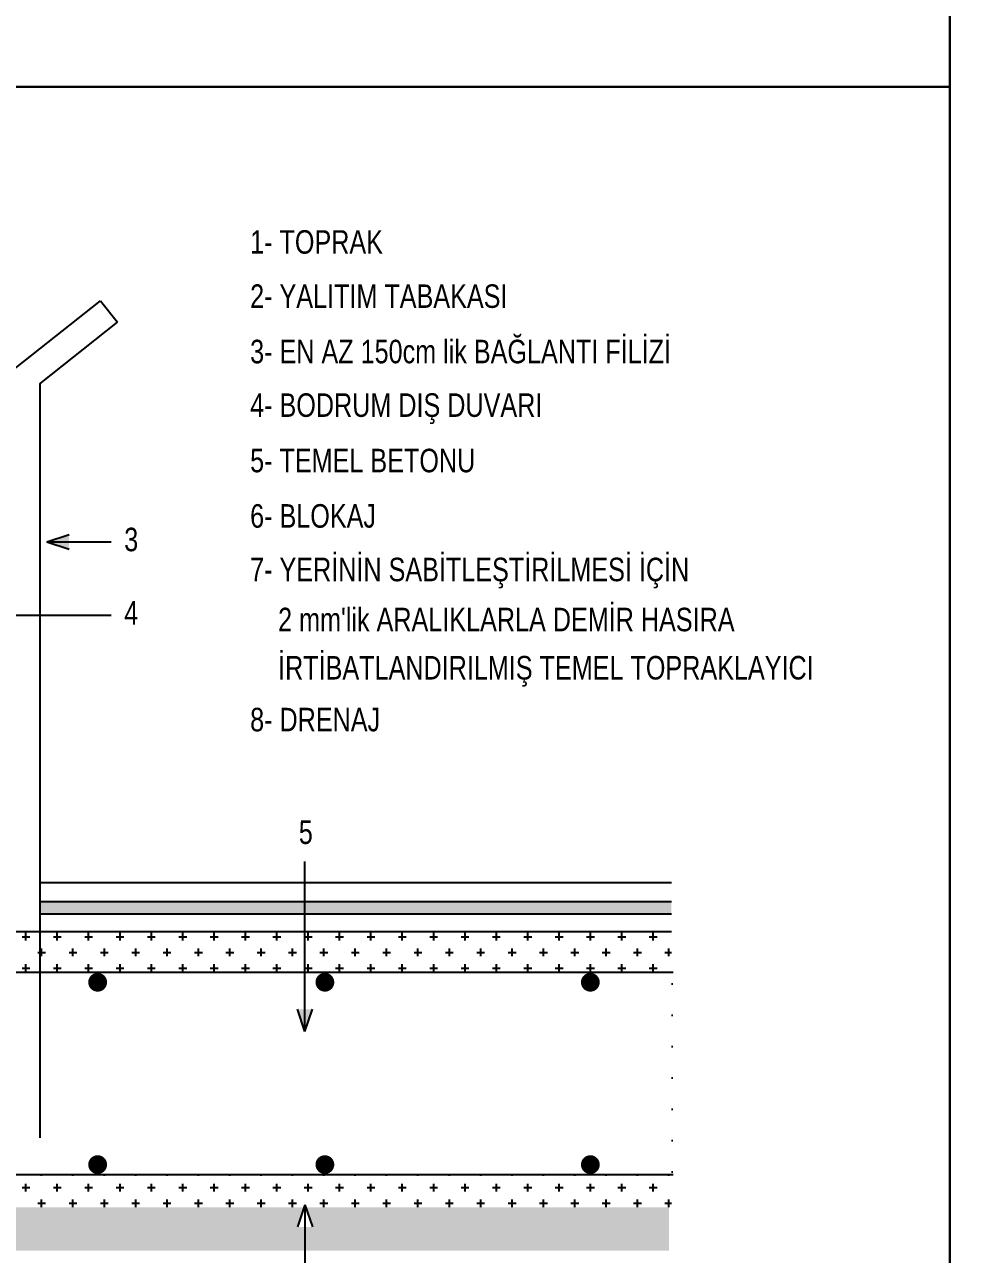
# Model space of a CAD drawing. Header units: millimetres. Extents: x 635 to 12891, y 1434 to 3689.
# Drawn here: x 804.4 to 1053, y 2298.1 to 2617.6 of the extents above; entities that cross this region are included whole.
import ezdxf

# ---------------------------------------------------------------- set-up
doc = ezdxf.new("R2010")
doc.units = ezdxf.units.MM
doc.linetypes.add('DASHED', pattern=[19.05, 12.7, -6.35])
doc.linetypes.add('SOLID_LINE', pattern=[0])
for name, color, linetype in [('AHAT', 3, 'Continuous'), ('KIRMIM', 1, 'Continuous'), ('MIMARI', 2, 'SOLID_LINE'), ('YAZI', 7, 'Continuous')]:
    doc.layers.add(name, color=color, linetype=linetype)
doc.styles.add('2', font='wturkce.shx', dxfattribs={"height": 0.2})

msp = doc.modelspace()

# ---------------------------------------------------------------- hatches: boundary and pattern name
at = {"layer": 'KIRMIM', "linetype": 'Continuous'}
h = msp.add_hatch(dxfattribs=at)
h.set_pattern_fill('AR-CONC,_I', color=256, scale=1.62974, style=2)
h.set_pattern_definition([(50, (-5772.281, -227.201), (11.689474, -1.022696), [1.222305, -13.445353]), (355, (-5772.281, -227.201), (-2.261286, 12.258774), [0.977844, -10.756282]), (100.4514, (-5771.307, -227.286), (9.428197, 11.23607), [1.0388, -11.426792]), (46.1842, (-5772.281, -223.942), (17.39325, -2.69753), [1.833457, -20.16803]), (96.6356, (-5770.832, -224.166), (15.23257, 15.875586), [1.5582, -17.140185]), (351.1842, (-5772.281, -223.942), (15.232557, 15.8756), [1.466766, -16.134423]), (21, (-5770.6515, -224.756), (9.728031, -6.56164), [1.222305, -13.445353]), (326, (-5770.652, -224.756), (3.965407, 11.818058), [0.977844, -10.756282]), (71.4514, (-5769.841, -225.303), (13.693442, 5.256408), [1.0388, -11.426792]), (37.5, (-5772.2812, -227.201), (0.198174, 5.4253034), [0, -10.625903, 0, -10.919256, 0, -10.7970257]), (7.5, (-5772.281, -227.201), (4.2873488, 6.4278844), [0, -6.225606, 0, -10.381442, 0, -4.115093]), (327.5, (-5775.9156, -227.201), (8.6999163, -0.3675857), [0, -4.074349, 0, -12.71197, 0, -16.867806]), (317.5, (-5777.545, -227.201), (9.504417, 1.631451), [0, -5.296654, 0, -8.442052, 0, -11.978587])])
edge = h.paths.add_edge_path()
edge.add_line((693.67, 2299.04), (649.95, 2299.04))
edge.add_line((649.95, 2299.04), (649.95, 2387.6))
edge.add_line((649.95, 2387.6), (693.67, 2387.6))
edge.add_line((693.67, 2387.6), (693.67, 2310.31))
edge.add_line((690.17, 2299.04), (971.79, 2299.04))
edge.add_line((971.79, 2299.04), (971.79, 2310.31))
edge.add_line((971.79, 2310.31), (693.67, 2310.31))
h = msp.add_hatch(dxfattribs=at)
h.set_pattern_fill('AR-B816C,_I', color=256, scale=0.162974, style=2)
h.set_pattern_definition([(0, (-5772.2812, -202.54), (1.30379178, 1.30379178), [2.5464683, -0.06111524]), (0, (-5773.585, -202.4789), (1.30379178, 1.30379178), [2.5464683, -0.06111524]), (90, (-5772.2812, -202.54), (-1.30379178, 1.30379178), [-1.364907, 1.24267654]), (90, (-5772.3424, -202.54), (-1.30379178, 1.30379178), [-1.364907, 1.24267654])])
h.paths.add_polyline_path([(972.43, 2389.78), (808.33, 2389.78), (808.33, 2386.53), (972.43, 2386.53)])
h = msp.add_hatch(dxfattribs=at)
h.set_pattern_fill('CROSS,_I', color=256, scale=16.297397, style=2)
h.set_pattern_definition([(0, (-5772.2812, -202.54), (4.0743493, 4.0743493), [2.0371747, -6.111524]), (90, (-5771.2627, -203.5586), (-4.0743493, 4.0743493), [2.0371747, -6.111524])])
h.paths.add_polyline_path([(693.27, 2381.99), (972.43, 2381.99), (972.43, 2310.2), (693.27, 2310.2)])
edge = h.paths.add_edge_path()
edge.add_line((699.96, 2371.36), (972.91, 2371.36))
edge.add_line((699.96, 2371.36), (699.96, 2318.78))
edge.add_line((699.96, 2318.78), (972.91, 2318.78))
at = {"layer": 'MIMARI', "linetype": 'Continuous'}
for points in [[(815.94, 2481.25), (815.94, 2485.09), (810.17, 2483.17)], [(879.17, 2361.77), (875.32, 2361.77), (877.24, 2356)], [(879.17, 2305.2), (875.32, 2305.2), (877.24, 2310.97)]]:
    msp.add_hatch(color=256, dxfattribs=at).paths.add_polyline_path(points)

# ---------------------------------------------------------------- linework, layer by layer
at = {"layer": 'AHAT', "linetype": 'Continuous'}
for p, q in [((800.46, 2527.11), (824.13, 2545.84)), ((824.13, 2545.84), (828.57, 2540.23)), ((808.33, 2524.23), (828.57, 2540.23)), ((808.33, 2524.23), (808.33, 2328.31)), ((808.33, 2389.78), (808.33, 2386.53)), ((699.96, 2371.36), (972.91, 2371.36)), ((699.96, 2318.78), (972.91, 2318.78))]:
    msp.add_line(p, q, dxfattribs=at)
at = {"layer": 'AHAT', "linetype": 'Continuous', "const_width": 2.44}
for points in [[(822.15, 2368.76, 1), (824.6, 2368.76, 1)], [(881.19, 2368.76, 1), (883.63, 2368.76, 1)], [(950.16, 2368.76, 1), (952.6, 2368.76, 1)], [(822.15, 2321.38, -1), (824.6, 2321.38, -1)], [(881.19, 2321.38, -1), (883.63, 2321.38, -1)], [(950.16, 2321.38, -1), (952.6, 2321.38, -1)]]:
    msp.add_lwpolyline(points, format="xyb", close=True, dxfattribs=at)
at = {"layer": 'MIMARI', "linetype": 'Continuous'}
for p, q in [((810.17, 2483.17), (815.94, 2485.09)), ((810.17, 2483.17), (826.9, 2483.17)), ((810.17, 2483.17), (815.94, 2481.25)), ((791.59, 2464.12), (826.9, 2464.12)), ((877.24, 2356), (877.24, 2400.14)), ((808.33, 2394.67), (972.43, 2394.67)), ((808.33, 2389.78), (972.43, 2389.78)), ((808.33, 2386.53), (972.43, 2386.53)), ((877.24, 2356), (875.32, 2361.77)), ((877.24, 2356), (879.17, 2361.77)), ((877.24, 2310.97), (875.32, 2305.2)), ((877.24, 2310.97), (877.24, 2266.83)), ((877.24, 2310.97), (879.17, 2305.2))]:
    msp.add_line(p, q, dxfattribs=at)
at = {"layer": 'MIMARI', "linetype": 'DASHED', "ltscale": 100}
msp.add_line((693.27, 2381.99), (972.43, 2381.99), dxfattribs=at)
at = {"layer": 'YAZI'}
for points in [[(635.09, 3055.52), (1044.74, 3055.52), (1044.74, 2601.4), (635.09, 2601.4)], [(1044.74, 2691.94), (1458.33, 2691.94), (1458.33, 2136.81), (1044.74, 2136.81)], [(635.09, 2601.4), (1044.74, 2601.4), (1044.74, 2136.81), (635.09, 2136.81)]]:
    msp.add_lwpolyline(points, close=True, dxfattribs=at)

# ---------------------------------------------------------------- texts
at = {"layer": 'YAZI', "linetype": 'Continuous', "style": '2', "width": 0.8}
for s, height, p in [('1- TOPRAK', 6.112, (862.99, 2558.05)), ('2- YALITIM TABAKASI', 6.1115, (862.99, 2543.97)), ('3- EN AZ 150cm lik BAĞLANTI FİLİZİ', 6.1115, (862.99, 2529.58)), ('4- BODRUM DIŞ DUVARI', 6.1115, (862.99, 2515.66)), ('5- TEMEL BETONU', 6.1115, (862.99, 2501.26)), ('6- BLOKAJ', 6.112, (862.99, 2486.87)), ('3', 6.11, (830.28, 2480.75)), ('7- YERİNİN SABİTLEŞTİRİLMESİ İÇİN', 6.1115, (862.99, 2472.95)), ('4', 6.11, (830.28, 2461.7)), ("    2 mm'lik ARALIKLARLA DEMİR HASIRA", 6.1115, (862.99, 2459.95)), ('    İRTİBATLANDIRILMIŞ TEMEL TOPRAKLAYICI', 6.1115, (862.99, 2447.42)), ('8- DRENAJ', 6.112, (862.99, 2433.95)), ('5', 6.11, (875.64, 2404.7))]:
    msp.add_text(s, height=height, dxfattribs=at).set_placement(p)

doc.saveas('drawing.dxf')
